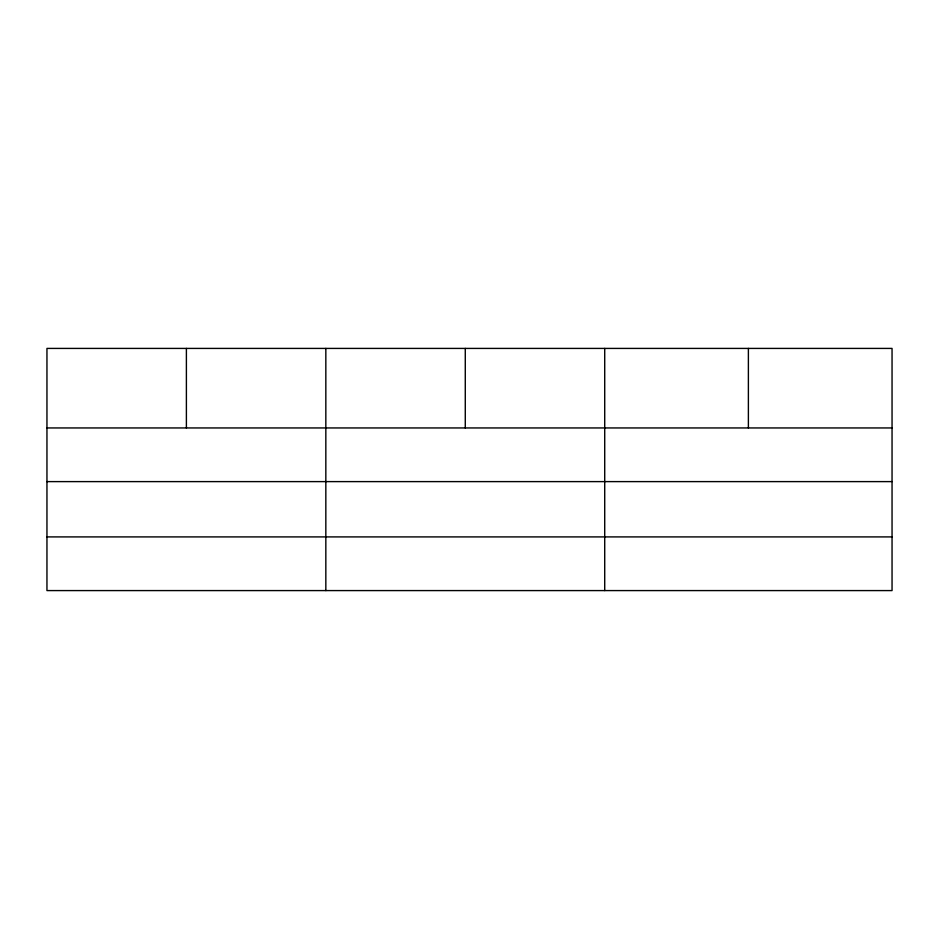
<?xml version="1.0" encoding="UTF-8"?>
<svg xmlns="http://www.w3.org/2000/svg" width="939" height="939" viewBox="0 0 939 939"><rect width="100%" height="100%" fill="white"/><g stroke="black" fill="none" stroke-linecap="round" stroke-linejoin="round"><path stroke-width="1.41" d="M892.05 481.613L892.05 348.416L46.95 348.416L46.95 590.584L892.05 590.584L892.05 481.613L46.95 481.613M46.95 427.949L892.05 427.949M46.95 536.908L892.05 536.908M748.383 348.416L748.383 427.949M604.716 348.416L604.716 590.584M465.274 348.416L465.274 427.949M325.833 348.416L325.833 590.584M186.392 348.416L186.392 427.949"/></g></svg>
